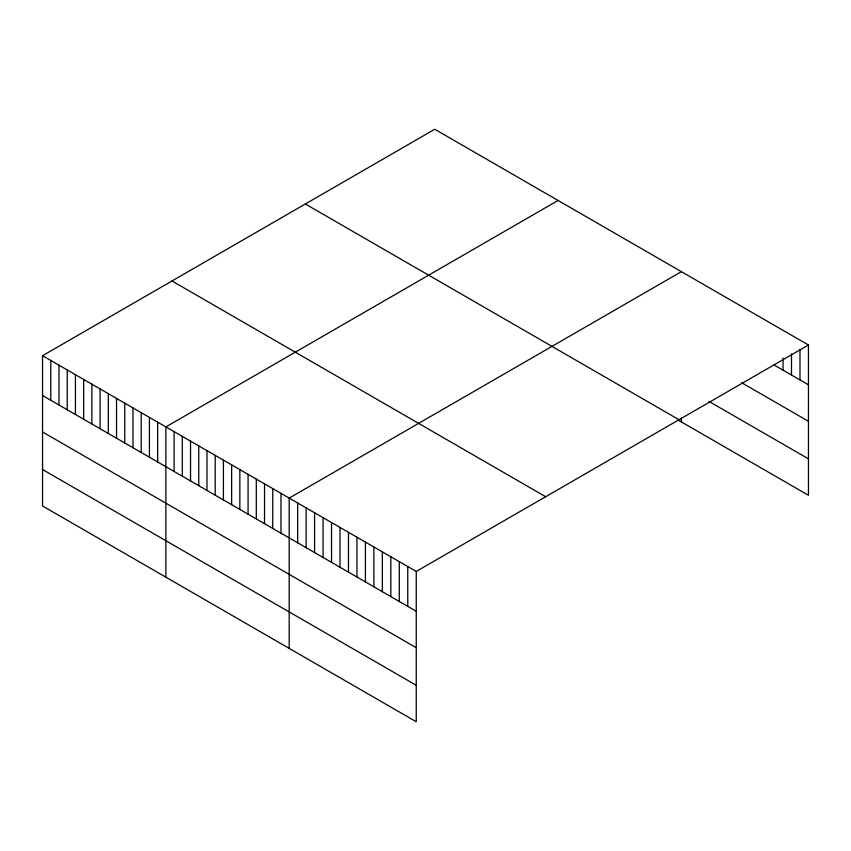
<?xml version="1.0" encoding="UTF-8"?>
<svg xmlns="http://www.w3.org/2000/svg" width="851" height="851" viewBox="0 0 851 851"><rect width="100%" height="100%" fill="white"/><g stroke="black" fill="none" stroke-linecap="round" stroke-linejoin="round"><path stroke-width="1.28" d="M808.45 345.006L416.245 571.447L416.245 721.733L42.55 505.994L42.55 355.707L434.755 129.267L808.45 345.006L808.45 495.293L678.311 420.16M558.075 200.464L165.871 426.904L165.871 577.191M681.396 271.66L289.191 498.101L289.191 648.388M774.57 365.27L808.45 384.822M741.742 382.769L808.45 421.277M708.926 401.385L808.45 458.838M305.328 203.985L679.024 419.734M171.976 280.979L545.672 496.729M42.55 355.707L416.245 571.447M42.55 395.513L416.245 611.263M42.55 431.978L416.245 647.717M42.55 469.529L416.245 685.278M799.983 349.41L799.983 379.94M791.504 353.814L791.504 375.046M783.037 358.207L783.037 370.153M681.396 418.032L681.396 421.947M407.767 566.564L407.767 606.38M399.3 561.671L399.3 601.487M390.832 556.777L390.832 596.594M382.365 551.895L382.365 591.7M373.887 547.002L373.887 586.818M365.419 542.108L365.419 581.924M356.952 537.215L356.952 577.031M348.474 532.332L348.474 572.149M340.006 527.439L340.006 567.255M331.539 522.546L331.539 562.362M323.072 517.653L323.072 557.469M314.593 512.77L314.593 552.586M306.126 507.877L306.126 547.693M297.659 502.984L297.659 542.8M280.968 493.346L280.968 533.162M272.745 488.602L272.745 528.418M264.523 483.857L264.523 523.673M256.3 479.113L256.3 518.929M248.077 474.369L248.077 514.185M239.854 469.614L239.854 509.43M231.642 464.869L231.642 504.686M223.419 460.125L223.419 499.941M215.197 455.381L215.197 495.197M206.974 450.636L206.974 490.453M198.751 445.881L198.751 485.698M190.528 441.137L190.528 480.953M182.305 436.393L182.305 476.209M174.093 431.648L174.093 471.465M157.648 422.149L157.648 461.965M149.425 417.405L149.425 457.221M141.202 412.661L141.202 452.477M132.979 407.916L132.979 447.732M124.767 403.172L124.767 442.988M116.544 398.417L116.544 438.233M108.322 393.673L108.322 433.489M100.099 388.928L100.099 428.744M91.876 384.184L91.876 424M83.653 379.44L83.653 419.245M75.431 374.685L75.431 414.501M67.218 369.94L67.218 409.756M58.996 365.196L58.996 405.012M50.773 360.452L50.773 400.268"/></g></svg>
